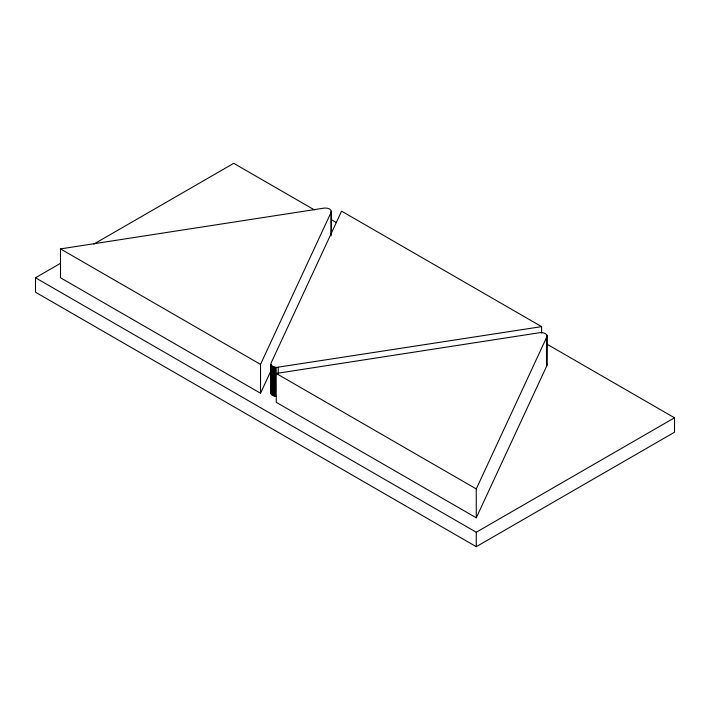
<?xml version="1.0" encoding="UTF-8"?>
<svg xmlns="http://www.w3.org/2000/svg" width="710" height="710" viewBox="0 0 710 710"><rect width="100%" height="100%" fill="white"/><g stroke="black" fill="none" stroke-linecap="round" stroke-linejoin="round"><path stroke-width="1.06" d="M276.181 396.358L272.533 395.372L270.829 393.26L271.007 363.209L341.581 211.154L541.606 326.635L541.606 333.052M331.1 235.844L331.1 212.317C331.952 208.562 326.556 207.675 323.884 208.154L60.501 248.899L60.501 277.77L260.526 393.251L270.741 371.241M476.268 488.933L276.243 373.451L539.627 332.706C542.298 332.227 547.694 333.114 546.842 336.877L476.268 488.933L476.268 517.812L276.243 402.321L276.181 367.478L272.533 366.502L270.829 364.39M476.268 517.812L546.842 365.748L547.019 335.697M260.526 393.251L260.526 364.381L331.1 212.317M546.78 344.057L674.5 417.799L674.5 432.23L476.268 546.682L35.5 292.2L35.5 277.77L60.394 263.392M93.915 244.045L233.732 163.318L314.397 209.894M35.5 277.77L476.268 532.243L674.5 417.799M276.181 367.478L541.606 326.635M331.677 219.869L336.478 222.638M60.501 248.899L260.526 364.381M547.019 364.567L546.487 363.431L546.487 334.552M546.842 335.111L546.842 365.748M476.268 532.243L476.268 546.682M331.277 211.145L331.277 233.599M278.222 367.381L278.222 373.797M275.169 367.381L275.169 396.251M274.211 367.177L274.211 396.047M273.314 366.884L273.314 395.754M272.533 366.502L272.533 395.372M271.868 366.04L271.868 394.92M271.362 365.535L271.362 394.405M271.007 364.976L271.007 393.846"/></g></svg>
